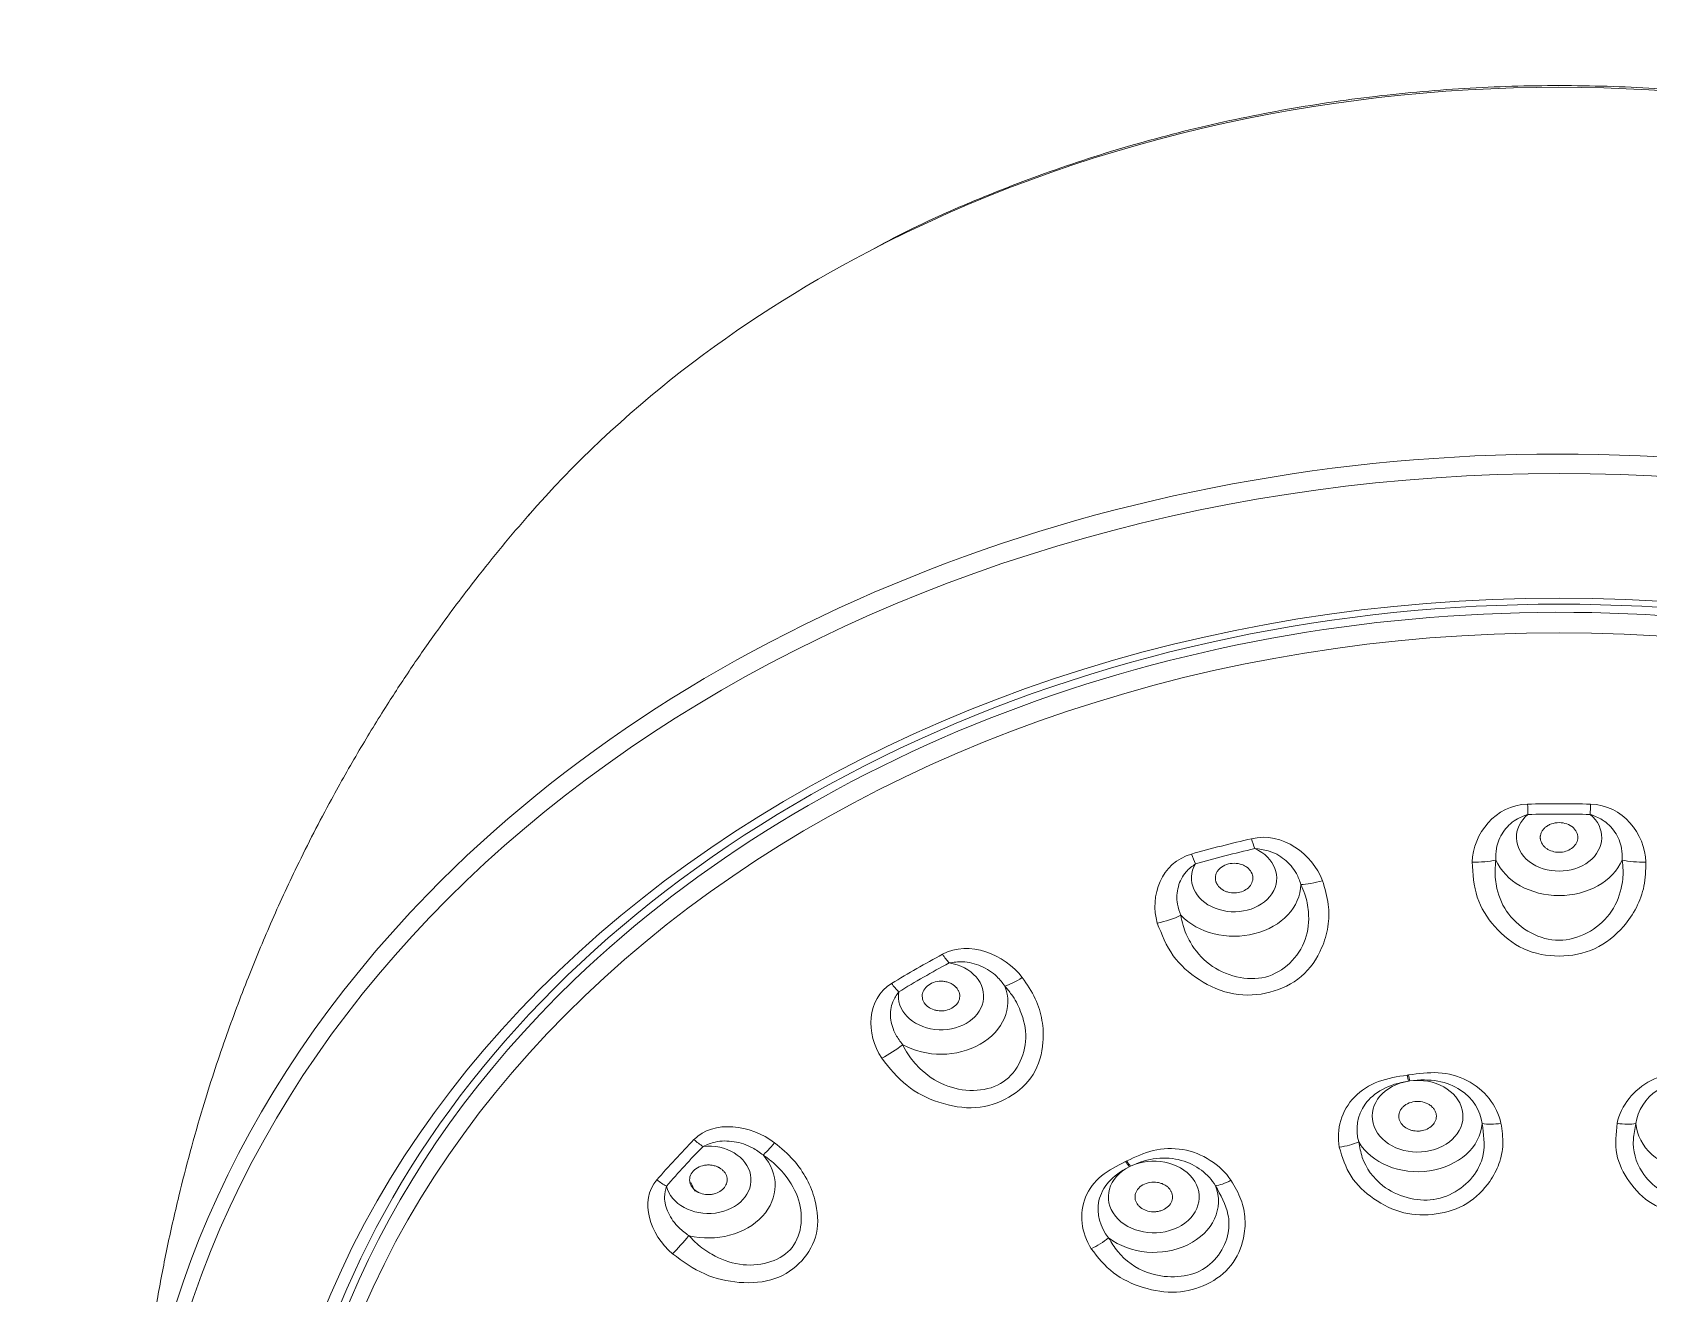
# Model space of a CAD drawing. Extents: x 0 to 1128, y 0 to 827.
# Drawn here: x 430.7 to 473.74, y 556.78 to 590.38 of the extents above; entities that cross this region are included whole.
import ezdxf

# ---------------------------------------------------------------- set-up
doc = ezdxf.new("R2010")
doc.units = 0
doc.header["$LTSCALE"] = 3
doc.header["$MEASUREMENT"] = 0
doc.layers.add('1', color=7, linetype='CONTINUOUS')

msp = doc.modelspace()

# ---------------------------------------------------------------- linework, layer by layer
at = {"layer": '1', "color": 7, "linetype": 'Continuous', "lineweight": 13}
msp.add_line((448.341, 559.512), (448.233, 559.749), dxfattribs=at)
for centre, major_axis, ratio, start_param, end_param in [((471.353, 562.604), (33.305, 0), 0.790155, 0.985535, 2.156816), ((471.353, 549.126), (-37.999, 0), 0.790155, 3.799488, 5.627397), ((471.353, 548.843), (37.699, 0), 0.790155, 5.156583, 10.55138), ((471.353, 548.035), (-34.52, 0), 0.790155, 3.141593, 6.283185), ((471.353, 548.113), (-33.944, 0), 0.790155, 3.806432, 5.595275), ((471.353, 568.937), (1.136, 0), 0.790155, 2.388638, 7.03614), ((471.353, 546.842), (-29.098, 0), 0.790155, 4.683592, 4.741186), ((471.353, 546.812), (28.789, 0), 0.790155, 1.541999, 1.599594), ((462.7, 567.854), (1.136, 0), 0.790155, 2.702797, 7.350299), ((471.353, 546.842), (-29.098, 0), 0.790155, 4.997751, 5.055346), ((471.353, 546.812), (28.789, 0), 0.790155, 1.856158, 1.913753), ((469.064, 568.638), (-0.999, 0.039), 0.356197, 1.560092, 2.238121), ((471.353, 568.793), (-1.779, 0), 0.790155, 0.332697, 2.808896), ((473.641, 568.638), (-0.999, -0.039), 0.356197, 0.903472, 1.581501), ((465.121, 568.145), (-0.937, -0.348), 0.320636, 0.703306, 1.381335), ((462.7, 567.711), (-1.779, 0), 0.790155, 0.646856, 3.123055), ((460.768, 567.027), (-0.961, -0.277), 0.334397, 1.356903, 2.034932), ((471.353, 546.842), (-29.098, 0), 0.790155, 5.31191, 5.369505), ((454.895, 564.711), (1.136, 0), 0.790155, 3.016957, 7.664458), ((471.353, 546.812), (28.789, 0), 0.790155, 2.170317, 2.227912), ((457.211, 565.595), (-0.794, -0.608), 0.231194, 0.528428, 1.206457), ((454.895, 564.568), (-1.779, 0), 0.790155, 0.961015, 3.437215), ((453.508, 563.469), (-0.834, -0.551), 0.257371, 1.174339, 1.852368), ((471.353, 545.601), (21.895, 0), 0.790155, 1.754739, 1.756453), ((467.586, 561.51), (1.209, 0), 0.790155, 1.770981, 8.023396), ((471.353, 545.588), (21.709, 0), 0.790155, 1.754739, 1.756453), ((467.586, 561.395), (-1.723, 0), 0.790155, 0.428993, 3.082198), ((469.819, 561.666), (-0.781, -0.174), 0.417986, 0.764301, 1.461164), ((472.886, 561.666), (-0.781, 0.174), 0.417986, 1.680428, 2.377291), ((475.119, 561.395), (-1.723, 0), 0.790155, 0.059394, 2.712599), ((471.353, 546.842), (-29.098, 0), 0.790155, 5.626069, 5.683664), ((465.551, 561.036), (-0.787, -0.142), 0.42214, 1.431635, 2.128498), ((448.7, 559.817), (1.136, 0), 0.790155, 3.331116, 7.978618), ((471.353, 546.812), (28.789, 0), 0.790155, 2.484477, 2.542072), ((448.7, 559.673), (-1.779, 0), 0.790155, 1.275174, 3.751374), ((450.685, 561.239), (-0.602, -0.799), 0.096628, 0.391372, 1.069401), ((460.561, 559.36), (1.209, 0), 0.790155, 2.140581, 8.392995), ((471.353, 545.601), (21.895, 0), 0.790155, 2.124338, 2.126052), ((471.353, 545.588), (21.709, 0), 0.790155, 2.124338, 2.126052), ((460.561, 559.245), (-1.723, 0), 0.790155, 0.798592, 3.451798), ((462.691, 560.16), (-0.662, -0.45), 0.33463, 0.540665, 1.237528), ((447.995, 558.313), (-0.651, -0.759), 0.132657, 1.027548, 1.705577), ((459, 558.354), (-0.678, -0.425), 0.346531, 1.203606, 1.90047)]:
    msp.add_ellipse(centre, major_axis=major_axis, ratio=ratio, start_param=start_param, end_param=end_param, dxfattribs=at)
at = {"layer": '1', "color": 7, "linetype": 'Continuous', "lineweight": 18}
for centre, major_axis, ratio, start_param, end_param in [((471.353, 562.604), (33.305, 0), 0.790155, 2.156816, 2.539311), ((471.353, 548.199), (34.11, 0), 0.790155, 0, 3.141593), ((470.524, 570.164), (0.023, -1), 0.017648, 5.058034, 5.371923), ((472.182, 570.164), (0.023, 1), 0.017648, 4.052855, 4.366744), ((463.248, 569.253), (-0.226, 0.974), 0.172536, 1.896758, 2.210646), ((461.672, 568.848), (0.272, -0.962), 0.206104, 5.029409, 5.343298), ((471.353, 549.126), (-37.999, 0), 0.790155, 5.627397, 6.920378), ((455.109, 566.206), (-0.475, 0.88), 0.345831, 1.826509, 2.140397), ((471.353, 548.113), (-33.944, 0), 0.790155, 5.595275, 6.283185), ((453.767, 565.436), (0.521, -0.854), 0.374386, 4.949259, 5.263148), ((467.345, 562.936), (-0.117, 0.791), 0.113137, 1.98774, 2.222155), ((467.382, 562.942), (0.116, -0.791), 0.112105, 5.129487, 5.363902), ((448.559, 561.32), (-0.716, 0.699), 0.485274, 1.699387, 2.013276), ((459.909, 560.654), (-0.352, 0.718), 0.3231, 1.919159, 2.153574), ((459.94, 560.67), (0.351, -0.719), 0.322207, 5.061239, 5.295654), ((447.584, 560.261), (0.756, -0.654), 0.50602, 4.811058, 5.124946)]:
    msp.add_ellipse(centre, major_axis=major_axis, ratio=ratio, start_param=start_param, end_param=end_param, dxfattribs=at)
at = {"layer": '1', "color": 7, "linetype": 'Continuous', "lineweight": 13}
msp.add_ellipse((471.353, 547.821), major_axis=(33.622, 0), ratio=0.790155, dxfattribs=at)
at = {"layer": '1', "color": 7, "linetype": 'Continuous', "lineweight": 18}
for points, knots in [([(489.685, 584.583), (489.102, 584.894), (487.79, 585.546), (485.662, 586.426), (483.326, 587.223), (480.921, 587.876), (478.46, 588.382), (475.958, 588.737), (473.43, 588.939), (470.89, 588.988), (468.353, 588.883), (465.832, 588.625), (463.343, 588.215), (460.899, 587.655), (458.514, 586.949), (456.207, 586.095), (454.368, 585.295), (453.332, 584.747), (453.006, 584.566)], [0, 0, 0, 0, 0.053995, 0.119334, 0.18469, 0.250058, 0.315434, 0.380815, 0.446199, 0.511588, 0.576982, 0.642381, 0.707786, 0.773197, 0.838615, 0.904038, 0.969462, 1, 1, 1, 1]), ([(443.931, 577.539), (443.444, 576.982), (442.614, 575.976), (441.59, 574.611), (440.803, 573.483), (440.103, 572.415), (439.383, 571.238), (438.572, 569.808), (437.781, 568.267), (437.052, 566.685), (436.415, 565.154), (435.807, 563.524), (435.176, 561.589), (434.664, 559.704), (434.278, 557.99), (433.986, 556.466), (433.698, 554.596), (433.441, 552.151), (433.362, 550.307), (433.354, 549.28)], [0, 0, 0, 0, 0.073159, 0.128421, 0.166706, 0.205894, 0.252033, 0.300947, 0.366045, 0.420507, 0.470557, 0.527281, 0.590481, 0.669456, 0.716247, 0.761084, 0.820335, 0.900163, 1, 1, 1, 1]), ([(470.524, 569.551), (470.414, 569.509), (470.15, 569.408), (469.838, 569.09), (469.671, 568.699), (469.671, 568.438), (469.671, 568.334)], [0, 0, 0, 0, 0.208279, 0.500324, 0.801781, 1, 1, 1, 1]), ([(473.034, 568.334), (473.034, 568.439), (473.034, 568.7), (472.866, 569.091), (472.555, 569.408), (472.292, 569.508), (472.182, 569.551)], [0, 0, 0, 0, 0.200427, 0.49953, 0.790892, 1, 1, 1, 1]), ([(471.853, 568.937), (471.853, 568.944), (471.852, 568.957), (471.849, 568.985), (471.84, 569.032), (471.813, 569.098), (471.761, 569.17), (471.668, 569.252), (471.515, 569.323), (471.3, 569.342), (471.127, 569.297), (471.012, 569.23), (470.942, 569.167), (470.891, 569.095), (470.865, 569.031), (470.856, 568.985), (470.853, 568.959), (470.853, 568.942), (470.853, 568.929), (470.853, 568.916), (470.855, 568.894), (470.868, 568.824), (470.91, 568.742), (470.986, 568.665), (471.077, 568.601), (471.215, 568.549), (471.397, 568.534), (471.578, 568.574), (471.729, 568.663), (471.813, 568.769), (471.846, 568.861), (471.852, 568.909), (471.853, 568.934), (471.853, 568.937)], [0, 0, 0, 0, 0.007812, 0.015625, 0.03125, 0.0625, 0.09375, 0.125, 0.1875, 0.25, 0.3125, 0.34375, 0.375, 0.40625, 0.4375, 0.453125, 0.460938, 0.46875, 0.472656, 0.476562, 0.484375, 0.5, 0.5625, 0.59375, 0.625, 0.6875, 0.75, 0.8125, 0.875, 0.9375, 0.96875, 0.996094, 1, 1, 1, 1]), ([(464.479, 567.685), (464.444, 567.785), (464.356, 568.035), (464.064, 568.368), (463.658, 568.595), (463.369, 568.627), (463.248, 568.64)], [0, 0, 0, 0, 0.200427, 0.49953, 0.790892, 1, 1, 1, 1]), ([(461.672, 568.235), (461.583, 568.169), (461.37, 568.008), (461.184, 567.628), (461.158, 567.213), (461.246, 566.963), (461.281, 566.864)], [0, 0, 0, 0, 0.208279, 0.500324, 0.801781, 1, 1, 1, 1]), ([(463.176, 567.976), (463.173, 567.983), (463.167, 567.996), (463.154, 568.021), (463.126, 568.064), (463.075, 568.12), (462.997, 568.175), (462.877, 568.231), (462.703, 568.261), (462.492, 568.226), (462.344, 568.142), (462.262, 568.05), (462.219, 567.973), (462.199, 567.892), (462.2, 567.824), (462.209, 567.778), (462.217, 567.753), (462.222, 567.737), (462.228, 567.725), (462.233, 567.713), (462.244, 567.692), (462.283, 567.628), (462.355, 567.561), (462.458, 567.506), (462.569, 567.467), (462.721, 567.451), (462.9, 567.482), (463.056, 567.564), (463.165, 567.686), (463.203, 567.807), (463.199, 567.902), (463.186, 567.95), (463.177, 567.973), (463.176, 567.976)], [0, 0, 0, 0, 0.007812, 0.015625, 0.03125, 0.0625, 0.09375, 0.125, 0.1875, 0.25, 0.3125, 0.34375, 0.375, 0.40625, 0.4375, 0.453125, 0.460938, 0.46875, 0.472656, 0.476562, 0.484375, 0.5, 0.5625, 0.59375, 0.625, 0.6875, 0.75, 0.8125, 0.875, 0.9375, 0.96875, 0.996094, 1, 1, 1, 1]), ([(456.596, 564.978), (456.529, 565.065), (456.363, 565.284), (455.975, 565.531), (455.513, 565.65), (455.228, 565.61), (455.109, 565.593)], [0, 0, 0, 0, 0.200427, 0.49953, 0.790892, 1, 1, 1, 1]), ([(453.767, 564.823), (453.709, 564.738), (453.567, 564.533), (453.525, 564.124), (453.643, 563.721), (453.81, 563.502), (453.876, 563.416)], [0, 0, 0, 0, 0.208279, 0.500324, 0.801781, 1, 1, 1, 1]), ([(455.299, 564.944), (455.294, 564.949), (455.283, 564.96), (455.261, 564.981), (455.218, 565.015), (455.147, 565.056), (455.052, 565.089), (454.915, 565.113), (454.738, 565.099), (454.551, 565.015), (454.444, 564.898), (454.401, 564.791), (454.391, 564.707), (454.403, 564.625), (454.43, 564.561), (454.457, 564.52), (454.474, 564.497), (454.486, 564.484), (454.496, 564.473), (454.506, 564.463), (454.524, 564.446), (454.586, 564.395), (454.681, 564.348), (454.8, 564.321), (454.921, 564.312), (455.072, 564.333), (455.23, 564.407), (455.347, 564.522), (455.403, 564.665), (455.392, 564.789), (455.35, 564.879), (455.319, 564.921), (455.301, 564.941), (455.299, 564.944)], [0, 0, 0, 0, 0.007812, 0.015625, 0.03125, 0.0625, 0.09375, 0.125, 0.1875, 0.25, 0.3125, 0.34375, 0.375, 0.40625, 0.4375, 0.453125, 0.460938, 0.46875, 0.472656, 0.476562, 0.484375, 0.5, 0.5625, 0.59375, 0.625, 0.6875, 0.75, 0.8125, 0.875, 0.9375, 0.96875, 0.996094, 1, 1, 1, 1]), ([(468.077, 561.585), (468.074, 561.597), (468.066, 561.623), (468.043, 561.673), (468.003, 561.732), (467.937, 561.795), (467.83, 561.862), (467.668, 561.911), (467.458, 561.904), (467.299, 561.842), (467.2, 561.765), (467.142, 561.698), (467.103, 561.622), (467.084, 561.543), (467.085, 561.484), (467.092, 561.445), (467.099, 561.42), (467.122, 561.351), (467.193, 561.25), (467.317, 561.171), (467.431, 561.132), (467.522, 561.116), (467.615, 561.113), (467.739, 561.128), (467.883, 561.181), (468.016, 561.291), (468.076, 561.409), (468.087, 561.496), (468.084, 561.546), (468.08, 561.572), (468.077, 561.585)], [0, 0, 0, 0, 0.015625, 0.03125, 0.0625, 0.09375, 0.125, 0.1875, 0.25, 0.3125, 0.34375, 0.375, 0.40625, 0.4375, 0.46875, 0.476562, 0.484375, 0.5, 0.5625, 0.625, 0.65625, 0.6875, 0.71875, 0.75, 0.8125, 0.875, 0.9375, 0.96875, 0.984375, 1, 1, 1, 1]), ([(450.158, 560.478), (450.066, 560.546), (449.837, 560.715), (449.391, 560.858), (448.92, 560.86), (448.665, 560.753), (448.559, 560.708)], [0, 0, 0, 0, 0.200427, 0.49953, 0.790892, 1, 1, 1, 1]), ([(448.994, 560.137), (448.987, 560.141), (448.973, 560.148), (448.943, 560.163), (448.889, 560.185), (448.806, 560.206), (448.702, 560.215), (448.563, 560.204), (448.4, 560.147), (448.254, 560.021), (448.198, 559.884), (448.2, 559.772), (448.223, 559.69), (448.266, 559.615), (448.317, 559.56), (448.359, 559.528), (448.384, 559.51), (448.401, 559.5), (448.414, 559.493), (448.428, 559.486), (448.452, 559.474), (448.531, 559.441), (448.639, 559.419), (448.763, 559.423), (448.882, 559.443), (449.016, 559.5), (449.138, 559.609), (449.204, 559.747), (449.202, 559.897), (449.142, 560.012), (449.068, 560.087), (449.022, 560.12), (448.997, 560.135), (448.994, 560.137)], [0, 0, 0, 0, 0.007812, 0.015625, 0.03125, 0.0625, 0.09375, 0.125, 0.1875, 0.25, 0.3125, 0.34375, 0.375, 0.40625, 0.4375, 0.453125, 0.460938, 0.46875, 0.472656, 0.476562, 0.484375, 0.5, 0.5625, 0.59375, 0.625, 0.6875, 0.75, 0.8125, 0.875, 0.9375, 0.96875, 0.996094, 1, 1, 1, 1]), ([(447.584, 559.648), (447.561, 559.552), (447.505, 559.323), (447.611, 558.922), (447.862, 558.565), (448.091, 558.396), (448.182, 558.329)], [0, 0, 0, 0, 0.208279, 0.500324, 0.801781, 1, 1, 1, 1]), ([(460.984, 559.569), (460.976, 559.58), (460.957, 559.602), (460.913, 559.642), (460.848, 559.686), (460.759, 559.725), (460.628, 559.758), (460.454, 559.757), (460.261, 559.69), (460.142, 559.587), (460.084, 559.488), (460.061, 559.408), (460.059, 559.327), (460.078, 559.248), (460.106, 559.192), (460.13, 559.158), (460.148, 559.136), (460.201, 559.079), (460.314, 559.005), (460.465, 558.966), (460.589, 558.963), (460.682, 558.974), (460.77, 558.998), (460.878, 559.047), (460.989, 559.138), (461.062, 559.278), (461.064, 559.405), (461.035, 559.49), (461.009, 559.536), (460.993, 559.558), (460.984, 559.569)], [0, 0, 0, 0, 0.015625, 0.03125, 0.0625, 0.09375, 0.125, 0.1875, 0.25, 0.3125, 0.34375, 0.375, 0.40625, 0.4375, 0.46875, 0.476562, 0.484375, 0.5, 0.5625, 0.625, 0.65625, 0.6875, 0.71875, 0.75, 0.8125, 0.875, 0.9375, 0.96875, 0.984375, 1, 1, 1, 1])]:
    msp.add_open_spline(points, degree=3, knots=knots, dxfattribs=at)
at = {"layer": '1', "color": 7, "linetype": 'Continuous', "lineweight": 13}
for points in [[(470.515, 569.824), (469.655, 569.805), (469.068, 569.03), (469.039, 568.283)], [(473.666, 568.283), (473.637, 569.027), (473.054, 569.805), (472.19, 569.824)], [(465.054, 567.784), (464.791, 568.492), (463.99, 569.096), (463.161, 568.904)], [(461.568, 568.495), (460.758, 568.267), (460.445, 567.379), (460.654, 566.654)], [(457.06, 565.207), (456.588, 565.823), (455.647, 566.209), (454.934, 565.824)], [(453.579, 565.046), (452.898, 564.631), (452.89, 563.703), (453.316, 563.058)], [(450.464, 560.804), (449.83, 561.282), (448.842, 561.427), (448.314, 560.886)], [(447.33, 559.815), (446.844, 559.254), (447.142, 558.363), (447.744, 557.846)]]:
    msp.add_open_spline(points, degree=3, dxfattribs=at)
for points, knots in [([(473.666, 568.283), (473.661, 568.067), (473.65, 567.651), (473.436, 567.061), (473.024, 566.46), (472.348, 565.906), (471.358, 565.714), (470.363, 565.902), (469.607, 566.52), (469.093, 567.342), (469.058, 567.963), (469.039, 568.283)], [0, 0, 0, 0, 0.087456, 0.169153, 0.25014, 0.377375, 0.499739, 0.622279, 0.749894, 0.871256, 1, 1, 1, 1]), ([(469.671, 568.334), (469.661, 568.243), (469.632, 567.99), (469.694, 567.485), (470.047, 566.643), (470.844, 566.197), (471.863, 566.197), (472.66, 566.644), (473.012, 567.487), (473.073, 567.992), (473.044, 568.244), (473.034, 568.334)], [0, 0, 0, 0, 0.046355, 0.127416, 0.254336, 0.50001, 0.500136, 0.746142, 0.872777, 0.954138, 1, 1, 1, 1]), ([(465.054, 567.784), (465.117, 567.576), (465.239, 567.173), (465.222, 566.554), (465.022, 565.877), (464.554, 565.18), (463.673, 564.754), (462.668, 564.692), (461.753, 565.101), (461.003, 565.764), (460.773, 566.352), (460.654, 566.654)], [0, 0, 0, 0, 0.087456, 0.169153, 0.25014, 0.377375, 0.499739, 0.622279, 0.749894, 0.871256, 1, 1, 1, 1]), ([(461.281, 566.864), (461.298, 566.773), (461.347, 566.523), (461.558, 566.052), (462.152, 565.328), (463.048, 565.094), (464.017, 565.343), (464.636, 565.967), (464.713, 566.864), (464.618, 567.364), (464.516, 567.6), (464.479, 567.685)], [0, 0, 0, 0, 0.046355, 0.127416, 0.254336, 0.50001, 0.500136, 0.746142, 0.872777, 0.954138, 1, 1, 1, 1]), ([(457.06, 565.207), (457.185, 565.022), (457.427, 564.665), (457.609, 564.067), (457.639, 563.369), (457.426, 562.586), (456.741, 561.964), (455.823, 561.661), (454.838, 561.832), (453.926, 562.288), (453.524, 562.797), (453.316, 563.058)], [0, 0, 0, 0, 0.087456, 0.169153, 0.25014, 0.377375, 0.499739, 0.622279, 0.749894, 0.871256, 1, 1, 1, 1]), ([(453.876, 563.416), (453.92, 563.333), (454.04, 563.104), (454.382, 562.702), (455.158, 562.15), (456.065, 562.142), (456.889, 562.615), (457.27, 563.364), (457.065, 564.245), (456.823, 564.703), (456.656, 564.905), (456.596, 564.978)], [0, 0, 0, 0, 0.046355, 0.127416, 0.254336, 0.50001, 0.500136, 0.746142, 0.872777, 0.954138, 1, 1, 1, 1]), ([(467.311, 562.604), (467.053, 562.565), (466.788, 562.524), (466.299, 562.341), (466.078, 562.2), (465.561, 561.667), (465.416, 561.16), (465.501, 560.687)], [0, 0, 0, 0, 0.25, 0.25, 0.5, 0.5, 1, 1, 1, 1]), ([(469.806, 561.323), (469.701, 561.795), (469.367, 562.228), (468.666, 562.584), (468.403, 562.652), (467.87, 562.684), (467.609, 562.648), (467.348, 562.609)], [0, 0, 0, 0, 0.5, 0.5, 0.75, 0.75, 1, 1, 1, 1]), ([(475.357, 562.609), (475.099, 562.647), (474.833, 562.684), (474.3, 562.652), (474.037, 562.583), (473.34, 562.229), (473.004, 561.793), (472.899, 561.323)], [0, 0, 0, 0, 0.25, 0.25, 0.5, 0.5, 1, 1, 1, 1]), ([(466.019, 560.829), (465.921, 561.159), (465.971, 561.532), (466.304, 561.986), (466.458, 562.122), (466.848, 562.332), (467.086, 562.406), (467.345, 562.446)], [0, 0, 0, 0, 0.5, 0.5, 0.75, 0.75, 1, 1, 1, 1]), ([(467.382, 562.451), (467.645, 562.489), (467.896, 562.487), (468.353, 562.402), (468.555, 562.32), (469.062, 561.987), (469.262, 561.654), (469.306, 561.314)], [0, 0, 0, 0, 0.25, 0.25, 0.5, 0.5, 1, 1, 1, 1]), ([(473.399, 561.314), (473.443, 561.653), (473.645, 561.988), (474.148, 562.319), (474.351, 562.402), (474.807, 562.487), (475.063, 562.488), (475.323, 562.451)], [0, 0, 0, 0, 0.5, 0.5, 0.75, 0.75, 1, 1, 1, 1]), ([(469.806, 561.323), (469.834, 561.135), (469.889, 560.773), (469.775, 560.238), (469.482, 559.679), (468.944, 559.137), (468.097, 558.858), (467.189, 558.88), (466.395, 559.279), (465.743, 559.885), (465.583, 560.417), (465.501, 560.687)], [0, 0, 0, 0, 0.087607, 0.169371, 0.250856, 0.377447, 0.501128, 0.621802, 0.747777, 0.872041, 1, 1, 1, 1]), ([(466.019, 560.829), (466.044, 560.689), (466.122, 560.25), (466.674, 559.478), (467.554, 559.226), (468.473, 559.362), (469.074, 559.769), (469.406, 560.592), (469.344, 561.038), (469.306, 561.314)], [0, 0, 0, 0, 0.080562, 0.253207, 0.499831, 0.500495, 0.747529, 0.843295, 1, 1, 1, 1]), ([(477.204, 560.687), (477.157, 560.502), (477.066, 560.145), (476.75, 559.674), (476.254, 559.231), (475.534, 558.875), (474.627, 558.855), (473.78, 559.136), (473.189, 559.74), (472.813, 560.498), (472.87, 561.045), (472.899, 561.323)], [0, 0, 0, 0, 0.087607, 0.169371, 0.250856, 0.377447, 0.501128, 0.621802, 0.747777, 0.872041, 1, 1, 1, 1]), ([(473.399, 561.314), (473.37, 561.175), (473.278, 560.739), (473.504, 559.851), (474.237, 559.361), (475.156, 559.226), (475.88, 559.437), (476.507, 560.118), (476.618, 560.557), (476.686, 560.829)], [0, 0, 0, 0, 0.080562, 0.253207, 0.499831, 0.500495, 0.747529, 0.843295, 1, 1, 1, 1]), ([(450.464, 560.804), (450.639, 560.657), (450.978, 560.373), (451.341, 559.843), (451.598, 559.18), (451.661, 558.379), (451.238, 557.618), (450.498, 557.108), (449.54, 557.036), (448.555, 557.255), (448.02, 557.645), (447.744, 557.846)], [0, 0, 0, 0, 0.087456, 0.169153, 0.25014, 0.377375, 0.499739, 0.622279, 0.749894, 0.871256, 1, 1, 1, 1]), ([(448.182, 558.329), (448.248, 558.259), (448.429, 558.068), (448.866, 557.764), (449.748, 557.419), (450.579, 557.629), (451.177, 558.28), (451.283, 559.09), (450.815, 559.887), (450.45, 560.269), (450.236, 560.423), (450.158, 560.478)], [0, 0, 0, 0, 0.046355, 0.127416, 0.254336, 0.50001, 0.500136, 0.746142, 0.872777, 0.954138, 1, 1, 1, 1]), ([(462.617, 559.804), (462.335, 560.219), (461.857, 560.533), (461.07, 560.668), (460.8, 560.658), (460.296, 560.537), (460.069, 560.428), (459.843, 560.318)], [0, 0, 0, 0, 0.5, 0.5, 0.75, 0.75, 1, 1, 1, 1]), ([(459.94, 560.179), (460.168, 560.289), (460.404, 560.36), (460.865, 560.41), (461.088, 560.39), (461.698, 560.223), (462.021, 559.967), (462.202, 559.66)], [0, 0, 0, 0, 0.25, 0.25, 0.5, 0.5, 1, 1, 1, 1]), ([(459.811, 560.302), (459.587, 560.193), (459.359, 560.078), (458.981, 559.767), (458.832, 559.572), (458.565, 558.923), (458.629, 558.404), (458.894, 557.982)], [0, 0, 0, 0, 0.25, 0.25, 0.5, 0.5, 1, 1, 1, 1]), ([(459.359, 558.27), (459.132, 558.552), (459.024, 558.916), (459.141, 559.436), (459.226, 559.607), (459.497, 559.915), (459.685, 560.052), (459.909, 560.164)], [0, 0, 0, 0, 0.5, 0.5, 0.75, 0.75, 1, 1, 1, 1]), ([(462.617, 559.804), (462.717, 559.635), (462.909, 559.31), (463.014, 558.774), (462.962, 558.163), (462.679, 557.5), (462.007, 556.996), (461.16, 556.76), (460.27, 556.91), (459.432, 557.296), (459.075, 557.751), (458.894, 557.982)], [0, 0, 0, 0, 0.087607, 0.169371, 0.250856, 0.377447, 0.501128, 0.621802, 0.747777, 0.872041, 1, 1, 1, 1]), ([(459.359, 558.27), (459.434, 558.145), (459.673, 557.753), (460.476, 557.18), (461.384, 557.192), (462.178, 557.582), (462.576, 558.136), (462.568, 559.007), (462.342, 559.41), (462.202, 559.66)], [0, 0, 0, 0, 0.080562, 0.253207, 0.499831, 0.500495, 0.747529, 0.843295, 1, 1, 1, 1])]:
    msp.add_open_spline(points, degree=3, knots=knots, dxfattribs=at)

doc.saveas('drawing.dxf')
